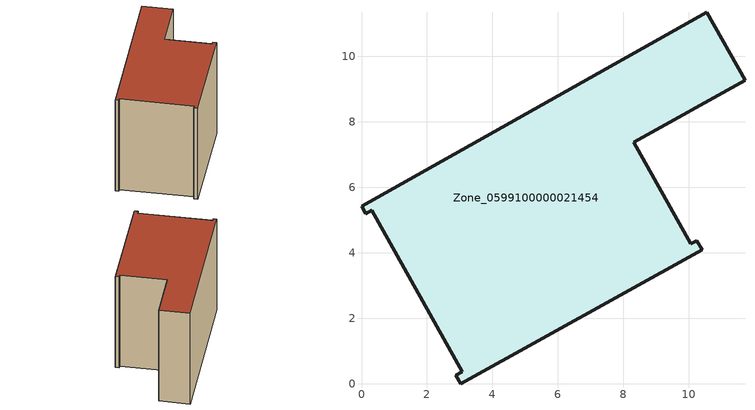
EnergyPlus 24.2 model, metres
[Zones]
Zone_0599100000021454
 floor ground (C_G): 10.24,4.37 10.4,4.09 3.02,0 2.88,0.26 3.08,0.36 0.32,5.3 0.13,5.19 0,5.42 10.55,11.35 11.71,9.27 8.32,7.37 10.05,4.27 z0
 wall outside (C_F): 10.4,4.09 10.24,4.37 10.05,4.27 8.32,7.37 11.71,9.27 10.55,11.35 0,5.42 0.13,5.19 0.32,5.3 3.08,0.36 2.88,0.26 3.02,0 10.4,4.09 z0:8.28
 roof outside (C_R): 8.32,7.37 11.71,9.27 10.55,11.35 0,5.42 0.13,5.19 0.32,5.3 3.08,0.36 2.88,0.26 3.02,0 10.4,4.09 10.24,4.37 10.05,4.27 z8.28
[BUILDING]
Pand.0599100000021454: North Axis=0; Terrain=City; Loads Convergence Tolerance Value=0.04; Temperature Convergence Tolerance Value=0.4; Solar Distribution=FullExterior; Maximum Number of Warmup Days=25; Minimum Number of Warmup Days=1
[Site:Location]
Rotterdam.The.Hague.AP_ZH_NLD Design_Conditions: Latitude=51.96; Longitude=4.45; Time Zone=1; Elevation=-4.5
[SITE:GROUNDTEMPERATURE:BUILDINGSURFACE]
18, 18, 18, 18, 18, 18, 18, 18, 18, 18, 18, 18
[MATERIAL] Thermal Absorptance=0.9; Solar Absorptance=0.7; Visible Absorptance=0.7
Name | Roughness | Thickness | Conductivity | Density | Specific Heat
G.TI.1965-1974 | MediumSmooth | 0.15 | 0.882353 | 540 | 1210
F.TI.1965-1974 | Rough | 0.3 | 0.697674 | 1920 | 840
R.TI.1965-1974 | MediumRough | 0.2 | 0.232558 | 1500 | 1000
[CONSTRUCTION]
C_G: G.TI.1965-1974
C_F: F.TI.1965-1974
C_R: R.TI.1965-1974
[ZONE]
Zone_0599100000021454: Type=1; Multiplier=1; Ceiling Height=Autocalculate; Volume=Autocalculate; Floor Area=autocalculate; Part of Total Floor Area=Yes
[ZONEINFILTRATION:DESIGNFLOWRATE]
Infil_Zone_0599100000021454: Zone or ZoneList or Space or SpaceList=Zone_0599100000021454; Schedule=AlwaysOn; Design Flow Rate Calculation Method=Flow/Area; Flow Rate per Floor Area=0.003; Constant Term Coefficient=1; Temperature Term Coefficient=0; Velocity Term Coefficient=0; Velocity Squared Term Coefficient=0
[HVACTEMPLATE:ZONE:IDEALLOADSAIRSYSTEM]
Zone_0599100000021454: Maximum Heating Supply Air Temperature=50; Minimum Cooling Supply Air Temperature=13; Maximum Heating Supply Air Humidity Ratio=0.0156; Minimum Cooling Supply Air Humidity Ratio=0.0077; Heating Limit=NoLimit; Cooling Limit=NoLimit; Dehumidification Control Type=ConstantSensibleHeatRatio; Cooling Sensible Heat Ratio=0.7; Dehumidification Setpoint=60; Humidification Control Type=None; Humidification Setpoint=30; Outdoor Air Method=None; Outdoor Air Flow Rate per Person=0.00944; Outdoor Air Flow Rate per Zone Floor Area=0; Outdoor Air Flow Rate per Zone=0; Demand Controlled Ventilation Type=None; Outdoor Air Economizer Type=NoEconomizer; Heat Recovery Type=None; Sensible Heat Recovery Effectiveness=0.7; Latent Heat Recovery Effectiveness=0.65
[ZONECONTROL:THERMOSTAT]
ThermostatControl_Zone_0599100000021454: Zone or ZoneList=Zone_0599100000021454; Control Type Schedule=DualSetpointControlType; Control 1=Thermostat_Zone_0599100000021454; Temperature Difference Between Cutout And Setpoint=0
[THERMOSTATSETPOINT:DUALSETPOINT]
Thermostat_Zone_0599100000021454: Heating Setpoint Temperature Schedule=HeatingSetpoint_Zone_0599100000021454; Cooling Setpoint Temperature Schedule=CoolingSetpoint_Zone_0599100000021454
[SCHEDULE:COMPACT]
HeatingSetpoint_Zone_0599100000021454: Through: 12/31, For: AllDays, Until: 24:00, 21
CoolingSetpoint_Zone_0599100000021454: Through: 12/31, For: AllDays, Until: 24:00, 24
DualSetpointControlType: Through: 12/31, For: AllDays, Until: 24:00, 4
AlwaysOn: Through: 12/31, For: AllDays, Until: 24:00, 1
